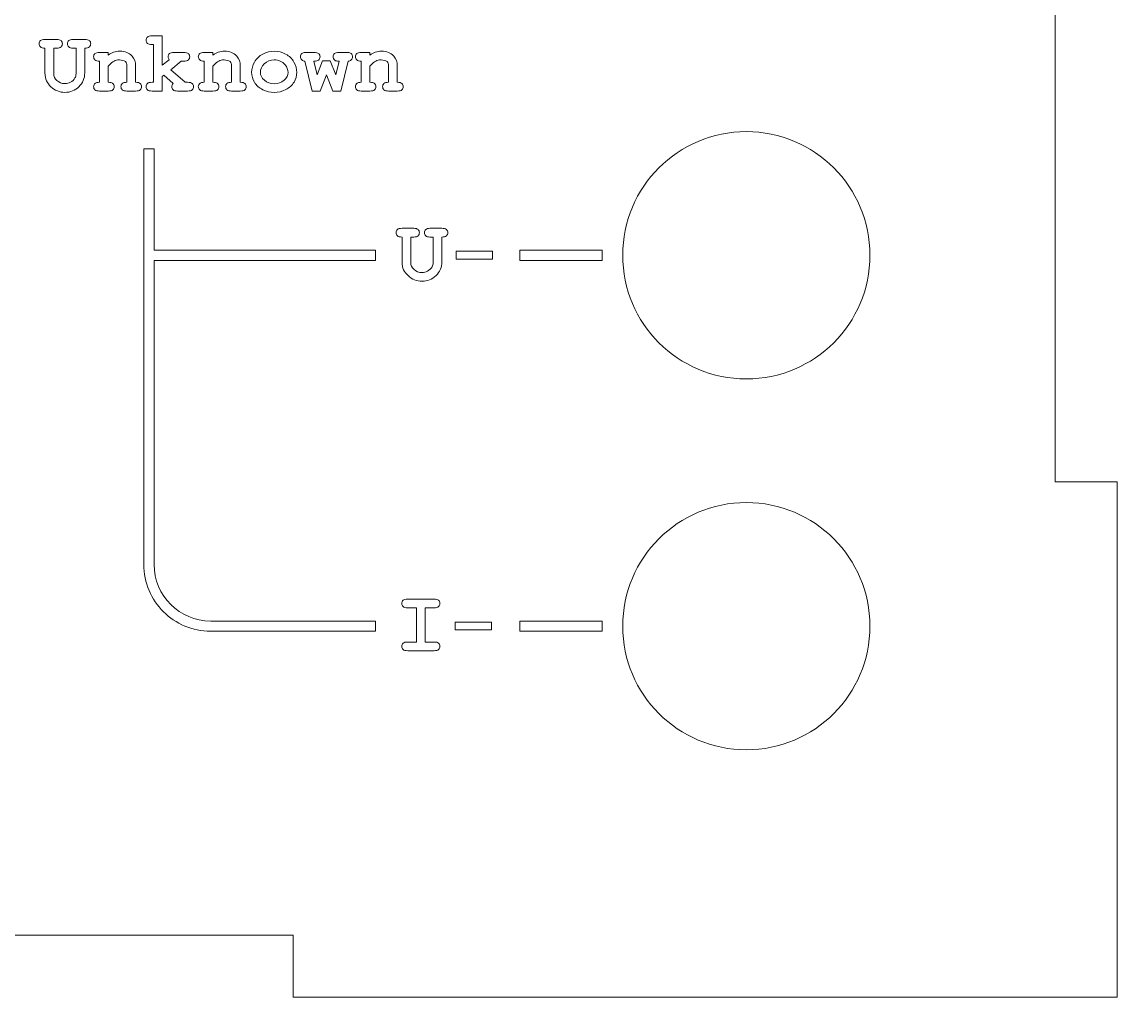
# Model space of a CAD drawing. Header units: millimetres. Extents: x -505 to -219, y -128 to 208.
# Drawn here: x -272.2 to -219, y -7.5 to 39.8 of the extents above; entities that cross this region are included whole.
import ezdxf

# ---------------------------------------------------------------- set-up
doc = ezdxf.new("R2010")
doc.units = ezdxf.units.MM
doc.header["$MEASUREMENT"] = 0
doc.layers.add('layer 1', color=7, linetype='Continuous')
doc.layers.add('layer 2', color=7, linetype='Continuous')

msp = doc.modelspace()

# ---------------------------------------------------------------- linework, layer by layer
at = {"layer": 'layer 1', "color": 114, "lineweight": 9}
for points, knots in [([(-269.1163, 38.5518), (-269.1163, 38.5518), (-269.1163, 37.3495), (-269.1163, 37.3495), (-269.1163, 37.3495), (-269.1163, 37.0871), (-269.2101, 36.8641), (-269.3985, 36.6807), (-269.3985, 36.6807), (-269.5862, 36.4972), (-269.8127, 36.4055), (-270.0772, 36.4055), (-270.0772, 36.4055), (-270.2085, 36.4055), (-270.3312, 36.4288), (-270.4462, 36.4746), (-270.4462, 36.4746), (-270.5613, 36.5212), (-270.665, 36.5889), (-270.756, 36.6785), (-270.756, 36.6785), (-270.8477, 36.7682), (-270.919, 36.862), (-270.9705, 36.9594), (-270.9705, 36.9594), (-271.0213, 37.0567), (-271.0467, 37.1865), (-271.0467, 37.3495), (-271.0467, 37.3495), (-271.0467, 37.3495), (-271.0467, 38.5518), (-271.0467, 38.5518), (-271.0467, 38.5518), (-271.1518, 38.5518), (-271.2259, 38.5715), (-271.2696, 38.611), (-271.2696, 38.611), (-271.3127, 38.6506), (-271.3345, 38.7021), (-271.3345, 38.7656), (-271.3345, 38.7656), (-271.3345, 38.8291), (-271.3127, 38.8799), (-271.2696, 38.918), (-271.2696, 38.918), (-271.2259, 38.9561), (-271.1518, 38.9751), (-271.0467, 38.9751), (-271.0467, 38.9751), (-271.0467, 38.9751), (-270.4709, 38.9751), (-270.4709, 38.9751), (-270.4709, 38.9751), (-270.3799, 38.9751), (-270.3129, 38.9554), (-270.2692, 38.9166), (-270.2692, 38.9166), (-270.2261, 38.8777), (-270.2042, 38.8269), (-270.2042, 38.7634), (-270.2042, 38.7634), (-270.2042, 38.6999), (-270.2261, 38.6491), (-270.2692, 38.6103), (-270.2692, 38.6103), (-270.3129, 38.5715), (-270.3799, 38.5518), (-270.4709, 38.5518), (-270.4709, 38.5518), (-270.4709, 38.5518), (-270.6233, 38.5518), (-270.6233, 38.5518), (-270.6233, 38.5518), (-270.6233, 38.5518), (-270.6233, 37.3114), (-270.6233, 37.3114), (-270.6233, 37.3114), (-270.6233, 37.1844), (-270.5704, 37.0722), (-270.4653, 36.9749), (-270.4653, 36.9749), (-270.3595, 36.8775), (-270.2325, 36.8288), (-270.0836, 36.8288), (-270.0836, 36.8288), (-269.9841, 36.8288), (-269.891, 36.8521), (-269.8042, 36.8994), (-269.8042, 36.8994), (-269.7174, 36.946), (-269.6462, 37.0144), (-269.5911, 37.104), (-269.5911, 37.104), (-269.5565, 37.1611), (-269.5396, 37.2296), (-269.5396, 37.3114), (-269.5396, 37.3114), (-269.5396, 37.3114), (-269.5396, 38.5518), (-269.5396, 38.5518), (-269.5396, 38.5518), (-269.5396, 38.5518), (-269.692, 38.5518), (-269.692, 38.5518), (-269.692, 38.5518), (-269.783, 38.5518), (-269.8501, 38.5715), (-269.8938, 38.6103), (-269.8938, 38.6103), (-269.9368, 38.6491), (-269.9587, 38.6999), (-269.9587, 38.7634), (-269.9587, 38.7634), (-269.9587, 38.8269), (-269.9368, 38.8777), (-269.8938, 38.9166), (-269.8938, 38.9166), (-269.8501, 38.9554), (-269.783, 38.9751), (-269.692, 38.9751), (-269.692, 38.9751), (-269.692, 38.9751), (-269.1163, 38.9751), (-269.1163, 38.9751), (-269.1163, 38.9751), (-269.0112, 38.9751), (-268.9371, 38.9561), (-268.8933, 38.918), (-268.8933, 38.918), (-268.8503, 38.8799), (-268.8284, 38.8291), (-268.8284, 38.7656), (-268.8284, 38.7656), (-268.8284, 38.7021), (-268.8503, 38.6506), (-268.8933, 38.611), (-268.8933, 38.611), (-268.9371, 38.5715), (-269.0112, 38.5518), (-269.1163, 38.5518)], [0, 0, 0, 0, 0.0277778, 0.0277778, 0.0277778, 0.0277778, 0.0555556, 0.0555556, 0.0555556, 0.0555556, 0.0833333, 0.0833333, 0.0833333, 0.0833333, 0.1111111, 0.1111111, 0.1111111, 0.1111111, 0.1388889, 0.1388889, 0.1388889, 0.1388889, 0.1666667, 0.1666667, 0.1666667, 0.1666667, 0.1944444, 0.1944444, 0.1944444, 0.1944444, 0.2222222, 0.2222222, 0.2222222, 0.2222222, 0.25, 0.25, 0.25, 0.25, 0.2777778, 0.2777778, 0.2777778, 0.2777778, 0.3055556, 0.3055556, 0.3055556, 0.3055556, 0.3333333, 0.3333333, 0.3333333, 0.3333333, 0.3611111, 0.3611111, 0.3611111, 0.3611111, 0.3888889, 0.3888889, 0.3888889, 0.3888889, 0.4166667, 0.4166667, 0.4166667, 0.4166667, 0.4444444, 0.4444444, 0.4444444, 0.4444444, 0.4722222, 0.4722222, 0.4722222, 0.4722222, 0.5, 0.5, 0.5, 0.5, 0.5277778, 0.5277778, 0.5277778, 0.5277778, 0.5555556, 0.5555556, 0.5555556, 0.5555556, 0.5833333, 0.5833333, 0.5833333, 0.5833333, 0.6111111, 0.6111111, 0.6111111, 0.6111111, 0.6388889, 0.6388889, 0.6388889, 0.6388889, 0.6666667, 0.6666667, 0.6666667, 0.6666667, 0.6944444, 0.6944444, 0.6944444, 0.6944444, 0.7222222, 0.7222222, 0.7222222, 0.7222222, 0.75, 0.75, 0.75, 0.75, 0.7777778, 0.7777778, 0.7777778, 0.7777778, 0.8055556, 0.8055556, 0.8055556, 0.8055556, 0.8333333, 0.8333333, 0.8333333, 0.8333333, 0.8611111, 0.8611111, 0.8611111, 0.8611111, 0.8888889, 0.8888889, 0.8888889, 0.8888889, 0.9166667, 0.9166667, 0.9166667, 0.9166667, 0.9444444, 0.9444444, 0.9444444, 0.9444444, 1, 1, 1, 1]), ([(-265.3514, 37.1781), (-265.3514, 37.1781), (-265.3514, 36.469), (-265.3514, 36.469), (-265.3514, 36.469), (-265.3514, 36.469), (-265.8467, 36.469), (-265.8467, 36.469), (-265.8467, 36.469), (-265.9519, 36.469), (-266.0259, 36.4888), (-266.0697, 36.5283), (-266.0697, 36.5283), (-266.1127, 36.5678), (-266.1346, 36.6193), (-266.1346, 36.6828), (-266.1346, 36.6828), (-266.1346, 36.7463), (-266.1127, 36.7971), (-266.0697, 36.8352), (-266.0697, 36.8352), (-266.0259, 36.8733), (-265.9519, 36.8923), (-265.8467, 36.8923), (-265.8467, 36.8923), (-265.8467, 36.8923), (-265.7748, 36.8923), (-265.7748, 36.8923), (-265.7748, 36.8923), (-265.7748, 36.8923), (-265.7748, 38.7253), (-265.7748, 38.7253), (-265.7748, 38.7253), (-265.7748, 38.7253), (-265.8467, 38.7253), (-265.8467, 38.7253), (-265.8467, 38.7253), (-265.9519, 38.7253), (-266.0259, 38.7451), (-266.0697, 38.7846), (-266.0697, 38.7846), (-266.1127, 38.8241), (-266.1346, 38.8756), (-266.1346, 38.9391), (-266.1346, 38.9391), (-266.1346, 39.0026), (-266.1127, 39.0534), (-266.0697, 39.0915), (-266.0697, 39.0915), (-266.0259, 39.1296), (-265.9519, 39.1487), (-265.8467, 39.1487), (-265.8467, 39.1487), (-265.8467, 39.1487), (-265.3514, 39.1487), (-265.3514, 39.1487), (-265.3514, 39.1487), (-265.3514, 39.1487), (-265.3514, 37.7206), (-265.3514, 37.7206), (-265.3514, 37.7206), (-265.3514, 37.7206), (-265.0212, 37.9873), (-265.0212, 37.9873), (-265.0212, 37.9873), (-265.0523, 38.0466), (-265.0678, 38.0946), (-265.0678, 38.132), (-265.0678, 38.132), (-265.0678, 38.1948), (-265.0466, 38.2463), (-265.0043, 38.2858), (-265.0043, 38.2858), (-264.962, 38.3246), (-264.8907, 38.3444), (-264.7898, 38.3444), (-264.7898, 38.3444), (-264.7898, 38.3444), (-264.3115, 38.3444), (-264.3115, 38.3444), (-264.3115, 38.3444), (-264.2056, 38.3444), (-264.1308, 38.3246), (-264.0871, 38.2858), (-264.0871, 38.2858), (-264.0441, 38.247), (-264.0222, 38.1962), (-264.0222, 38.1327), (-264.0222, 38.1327), (-264.0222, 38.0692), (-264.0441, 38.0184), (-264.0871, 37.9796), (-264.0871, 37.9796), (-264.1308, 37.9408), (-264.2056, 37.921), (-264.3115, 37.921), (-264.3115, 37.921), (-264.3115, 37.921), (-264.43, 37.921), (-264.43, 37.921), (-264.43, 37.921), (-264.43, 37.921), (-264.9387, 37.5055), (-264.9387, 37.5055), (-264.9387, 37.5055), (-264.9387, 37.5055), (-264.2458, 36.8923), (-264.2458, 36.8923), (-264.2458, 36.8923), (-264.2458, 36.8923), (-264.1231, 36.8923), (-264.1231, 36.8923), (-264.1231, 36.8923), (-264.0187, 36.8923), (-263.9446, 36.8726), (-263.9008, 36.8338), (-263.9008, 36.8338), (-263.8578, 36.795), (-263.8359, 36.7442), (-263.8359, 36.6807), (-263.8359, 36.6807), (-263.8359, 36.6172), (-263.8578, 36.5664), (-263.9008, 36.5276), (-263.9008, 36.5276), (-263.9446, 36.4888), (-264.0187, 36.469), (-264.1231, 36.469), (-264.1231, 36.469), (-264.1231, 36.469), (-264.6085, 36.469), (-264.6085, 36.469), (-264.6085, 36.469), (-264.7101, 36.469), (-264.7821, 36.4888), (-264.8251, 36.5276), (-264.8251, 36.5276), (-264.8681, 36.5671), (-264.89, 36.6186), (-264.89, 36.6821), (-264.89, 36.6821), (-264.89, 36.7357), (-264.8681, 36.7886), (-264.8251, 36.8408), (-264.8251, 36.8408), (-264.8251, 36.8408), (-265.2731, 37.2373), (-265.2731, 37.2373), (-265.2731, 37.2373), (-265.2731, 37.2373), (-265.3514, 37.1781), (-265.3514, 37.1781)], [0, 0, 0, 0, 0.025641, 0.025641, 0.025641, 0.025641, 0.0512821, 0.0512821, 0.0512821, 0.0512821, 0.0769231, 0.0769231, 0.0769231, 0.0769231, 0.1025641, 0.1025641, 0.1025641, 0.1025641, 0.1282051, 0.1282051, 0.1282051, 0.1282051, 0.1538462, 0.1538462, 0.1538462, 0.1538462, 0.1794872, 0.1794872, 0.1794872, 0.1794872, 0.2051282, 0.2051282, 0.2051282, 0.2051282, 0.2307692, 0.2307692, 0.2307692, 0.2307692, 0.2564103, 0.2564103, 0.2564103, 0.2564103, 0.2820513, 0.2820513, 0.2820513, 0.2820513, 0.3076923, 0.3076923, 0.3076923, 0.3076923, 0.3333333, 0.3333333, 0.3333333, 0.3333333, 0.3589744, 0.3589744, 0.3589744, 0.3589744, 0.3846154, 0.3846154, 0.3846154, 0.3846154, 0.4102564, 0.4102564, 0.4102564, 0.4102564, 0.4358974, 0.4358974, 0.4358974, 0.4358974, 0.4615385, 0.4615385, 0.4615385, 0.4615385, 0.4871795, 0.4871795, 0.4871795, 0.4871795, 0.5128205, 0.5128205, 0.5128205, 0.5128205, 0.5384615, 0.5384615, 0.5384615, 0.5384615, 0.5641026, 0.5641026, 0.5641026, 0.5641026, 0.5897436, 0.5897436, 0.5897436, 0.5897436, 0.6153846, 0.6153846, 0.6153846, 0.6153846, 0.6410256, 0.6410256, 0.6410256, 0.6410256, 0.6666667, 0.6666667, 0.6666667, 0.6666667, 0.6923077, 0.6923077, 0.6923077, 0.6923077, 0.7179487, 0.7179487, 0.7179487, 0.7179487, 0.7435897, 0.7435897, 0.7435897, 0.7435897, 0.7692308, 0.7692308, 0.7692308, 0.7692308, 0.7948718, 0.7948718, 0.7948718, 0.7948718, 0.8205128, 0.8205128, 0.8205128, 0.8205128, 0.8461538, 0.8461538, 0.8461538, 0.8461538, 0.8717949, 0.8717949, 0.8717949, 0.8717949, 0.8974359, 0.8974359, 0.8974359, 0.8974359, 0.9230769, 0.9230769, 0.9230769, 0.9230769, 0.9487179, 0.9487179, 0.9487179, 0.9487179, 1, 1, 1, 1]), ([(-267.9726, 38.3444), (-267.9726, 38.3444), (-267.9726, 38.2047), (-267.9726, 38.2047), (-267.9726, 38.2047), (-267.8957, 38.271), (-267.8103, 38.3211), (-267.7179, 38.3542), (-267.7179, 38.3542), (-267.6247, 38.3874), (-267.5238, 38.4036), (-267.4152, 38.4036), (-267.4152, 38.4036), (-267.1647, 38.4036), (-266.9665, 38.3253), (-266.8211, 38.1694), (-266.8211, 38.1694), (-266.7054, 38.0452), (-266.6476, 37.8829), (-266.6476, 37.6811), (-266.6476, 37.6811), (-266.6476, 37.6811), (-266.6476, 36.8923), (-266.6476, 36.8923), (-266.6476, 36.8923), (-266.5424, 36.8923), (-266.4683, 36.8726), (-266.4246, 36.8338), (-266.4246, 36.8338), (-266.3816, 36.795), (-266.3597, 36.7442), (-266.3597, 36.6807), (-266.3597, 36.6807), (-266.3597, 36.6172), (-266.3816, 36.5664), (-266.4246, 36.5276), (-266.4246, 36.5276), (-266.4683, 36.4888), (-266.5424, 36.469), (-266.6476, 36.469), (-266.6476, 36.469), (-266.6476, 36.469), (-267.0709, 36.469), (-267.0709, 36.469), (-267.0709, 36.469), (-267.176, 36.469), (-267.2501, 36.4888), (-267.2938, 36.5283), (-267.2938, 36.5283), (-267.3369, 36.5678), (-267.3587, 36.6193), (-267.3587, 36.6828), (-267.3587, 36.6828), (-267.3587, 36.7463), (-267.3369, 36.7971), (-267.2938, 36.8352), (-267.2938, 36.8352), (-267.2501, 36.8733), (-267.176, 36.8923), (-267.0709, 36.8923), (-267.0709, 36.8923), (-267.0709, 36.8923), (-267.0709, 37.6945), (-267.0709, 37.6945), (-267.0709, 37.6945), (-267.0709, 37.787), (-267.0956, 37.8547), (-267.145, 37.8977), (-267.145, 37.8977), (-267.2099, 37.9528), (-267.3065, 37.9803), (-267.4364, 37.9803), (-267.4364, 37.9803), (-267.5337, 37.9803), (-267.6191, 37.9612), (-267.6932, 37.9231), (-267.6932, 37.9231), (-267.7666, 37.8843), (-267.8597, 37.8039), (-267.9726, 37.6797), (-267.9726, 37.6797), (-267.9726, 37.6797), (-267.9726, 36.8923), (-267.9726, 36.8923), (-267.9726, 36.8923), (-267.8674, 36.8923), (-267.8011, 36.8796), (-267.7736, 36.8535), (-267.7736, 36.8535), (-267.7143, 36.802), (-267.6847, 36.7442), (-267.6847, 36.6807), (-267.6847, 36.6807), (-267.6847, 36.6172), (-267.7066, 36.5664), (-267.7496, 36.5276), (-267.7496, 36.5276), (-267.7934, 36.4888), (-267.8674, 36.469), (-267.9726, 36.469), (-267.9726, 36.469), (-267.9726, 36.469), (-268.3959, 36.469), (-268.3959, 36.469), (-268.3959, 36.469), (-268.501, 36.469), (-268.5751, 36.4888), (-268.6189, 36.5283), (-268.6189, 36.5283), (-268.6619, 36.5678), (-268.6838, 36.6193), (-268.6838, 36.6828), (-268.6838, 36.6828), (-268.6838, 36.7463), (-268.6548, 36.8034), (-268.597, 36.8549), (-268.597, 36.8549), (-268.5681, 36.8796), (-268.501, 36.8923), (-268.3959, 36.8923), (-268.3959, 36.8923), (-268.3959, 36.8923), (-268.3959, 37.921), (-268.3959, 37.921), (-268.3959, 37.921), (-268.501, 37.921), (-268.5751, 37.9408), (-268.6189, 37.9803), (-268.6189, 37.9803), (-268.6619, 38.0198), (-268.6838, 38.0713), (-268.6838, 38.1348), (-268.6838, 38.1348), (-268.6838, 38.1983), (-268.6619, 38.2491), (-268.6189, 38.2872), (-268.6189, 38.2872), (-268.5751, 38.3253), (-268.501, 38.3444), (-268.3959, 38.3444), (-268.3959, 38.3444), (-268.3959, 38.3444), (-267.9726, 38.3444), (-267.9726, 38.3444)], [0, 0, 0, 0, 0.027027, 0.027027, 0.027027, 0.027027, 0.0540541, 0.0540541, 0.0540541, 0.0540541, 0.0810811, 0.0810811, 0.0810811, 0.0810811, 0.1081081, 0.1081081, 0.1081081, 0.1081081, 0.1351351, 0.1351351, 0.1351351, 0.1351351, 0.1621622, 0.1621622, 0.1621622, 0.1621622, 0.1891892, 0.1891892, 0.1891892, 0.1891892, 0.2162162, 0.2162162, 0.2162162, 0.2162162, 0.2432432, 0.2432432, 0.2432432, 0.2432432, 0.2702703, 0.2702703, 0.2702703, 0.2702703, 0.2972973, 0.2972973, 0.2972973, 0.2972973, 0.3243243, 0.3243243, 0.3243243, 0.3243243, 0.3513514, 0.3513514, 0.3513514, 0.3513514, 0.3783784, 0.3783784, 0.3783784, 0.3783784, 0.4054054, 0.4054054, 0.4054054, 0.4054054, 0.4324324, 0.4324324, 0.4324324, 0.4324324, 0.4594595, 0.4594595, 0.4594595, 0.4594595, 0.4864865, 0.4864865, 0.4864865, 0.4864865, 0.5135135, 0.5135135, 0.5135135, 0.5135135, 0.5405405, 0.5405405, 0.5405405, 0.5405405, 0.5675676, 0.5675676, 0.5675676, 0.5675676, 0.5945946, 0.5945946, 0.5945946, 0.5945946, 0.6216216, 0.6216216, 0.6216216, 0.6216216, 0.6486486, 0.6486486, 0.6486486, 0.6486486, 0.6756757, 0.6756757, 0.6756757, 0.6756757, 0.7027027, 0.7027027, 0.7027027, 0.7027027, 0.7297297, 0.7297297, 0.7297297, 0.7297297, 0.7567568, 0.7567568, 0.7567568, 0.7567568, 0.7837838, 0.7837838, 0.7837838, 0.7837838, 0.8108108, 0.8108108, 0.8108108, 0.8108108, 0.8378378, 0.8378378, 0.8378378, 0.8378378, 0.8648649, 0.8648649, 0.8648649, 0.8648649, 0.8918919, 0.8918919, 0.8918919, 0.8918919, 0.9189189, 0.9189189, 0.9189189, 0.9189189, 0.9459459, 0.9459459, 0.9459459, 0.9459459, 1, 1, 1, 1]), ([(-262.8912, 38.3444), (-262.8912, 38.3444), (-262.8912, 38.2047), (-262.8912, 38.2047), (-262.8912, 38.2047), (-262.8143, 38.271), (-262.7289, 38.3211), (-262.6365, 38.3542), (-262.6365, 38.3542), (-262.5433, 38.3874), (-262.4424, 38.4036), (-262.3338, 38.4036), (-262.3338, 38.4036), (-262.0833, 38.4036), (-261.8851, 38.3253), (-261.7397, 38.1694), (-261.7397, 38.1694), (-261.624, 38.0452), (-261.5662, 37.8829), (-261.5662, 37.6811), (-261.5662, 37.6811), (-261.5662, 37.6811), (-261.5662, 36.8923), (-261.5662, 36.8923), (-261.5662, 36.8923), (-261.461, 36.8923), (-261.3869, 36.8726), (-261.3432, 36.8338), (-261.3432, 36.8338), (-261.3002, 36.795), (-261.2783, 36.7442), (-261.2783, 36.6807), (-261.2783, 36.6807), (-261.2783, 36.6172), (-261.3002, 36.5664), (-261.3432, 36.5276), (-261.3432, 36.5276), (-261.3869, 36.4888), (-261.461, 36.469), (-261.5662, 36.469), (-261.5662, 36.469), (-261.5662, 36.469), (-261.9895, 36.469), (-261.9895, 36.469), (-261.9895, 36.469), (-262.0946, 36.469), (-262.1687, 36.4888), (-262.2124, 36.5283), (-262.2124, 36.5283), (-262.2555, 36.5678), (-262.2773, 36.6193), (-262.2773, 36.6828), (-262.2773, 36.6828), (-262.2773, 36.7463), (-262.2555, 36.7971), (-262.2124, 36.8352), (-262.2124, 36.8352), (-262.1687, 36.8733), (-262.0946, 36.8923), (-261.9895, 36.8923), (-261.9895, 36.8923), (-261.9895, 36.8923), (-261.9895, 37.6945), (-261.9895, 37.6945), (-261.9895, 37.6945), (-261.9895, 37.787), (-262.0142, 37.8547), (-262.0636, 37.8977), (-262.0636, 37.8977), (-262.1285, 37.9528), (-262.2251, 37.9803), (-262.355, 37.9803), (-262.355, 37.9803), (-262.4523, 37.9803), (-262.5377, 37.9612), (-262.6118, 37.9231), (-262.6118, 37.9231), (-262.6852, 37.8843), (-262.7783, 37.8039), (-262.8912, 37.6797), (-262.8912, 37.6797), (-262.8912, 37.6797), (-262.8912, 36.8923), (-262.8912, 36.8923), (-262.8912, 36.8923), (-262.786, 36.8923), (-262.7197, 36.8796), (-262.6922, 36.8535), (-262.6922, 36.8535), (-262.6329, 36.802), (-262.6033, 36.7442), (-262.6033, 36.6807), (-262.6033, 36.6807), (-262.6033, 36.6172), (-262.6252, 36.5664), (-262.6682, 36.5276), (-262.6682, 36.5276), (-262.712, 36.4888), (-262.786, 36.469), (-262.8912, 36.469), (-262.8912, 36.469), (-262.8912, 36.469), (-263.3145, 36.469), (-263.3145, 36.469), (-263.3145, 36.469), (-263.4196, 36.469), (-263.4937, 36.4888), (-263.5375, 36.5283), (-263.5375, 36.5283), (-263.5805, 36.5678), (-263.6024, 36.6193), (-263.6024, 36.6828), (-263.6024, 36.6828), (-263.6024, 36.7463), (-263.5734, 36.8034), (-263.5156, 36.8549), (-263.5156, 36.8549), (-263.4867, 36.8796), (-263.4196, 36.8923), (-263.3145, 36.8923), (-263.3145, 36.8923), (-263.3145, 36.8923), (-263.3145, 37.921), (-263.3145, 37.921), (-263.3145, 37.921), (-263.4196, 37.921), (-263.4937, 37.9408), (-263.5375, 37.9803), (-263.5375, 37.9803), (-263.5805, 38.0198), (-263.6024, 38.0713), (-263.6024, 38.1348), (-263.6024, 38.1348), (-263.6024, 38.1983), (-263.5805, 38.2491), (-263.5375, 38.2872), (-263.5375, 38.2872), (-263.4937, 38.3253), (-263.4196, 38.3444), (-263.3145, 38.3444), (-263.3145, 38.3444), (-263.3145, 38.3444), (-262.8912, 38.3444), (-262.8912, 38.3444)], [0, 0, 0, 0, 0.027027, 0.027027, 0.027027, 0.027027, 0.0540541, 0.0540541, 0.0540541, 0.0540541, 0.0810811, 0.0810811, 0.0810811, 0.0810811, 0.1081081, 0.1081081, 0.1081081, 0.1081081, 0.1351351, 0.1351351, 0.1351351, 0.1351351, 0.1621622, 0.1621622, 0.1621622, 0.1621622, 0.1891892, 0.1891892, 0.1891892, 0.1891892, 0.2162162, 0.2162162, 0.2162162, 0.2162162, 0.2432432, 0.2432432, 0.2432432, 0.2432432, 0.2702703, 0.2702703, 0.2702703, 0.2702703, 0.2972973, 0.2972973, 0.2972973, 0.2972973, 0.3243243, 0.3243243, 0.3243243, 0.3243243, 0.3513514, 0.3513514, 0.3513514, 0.3513514, 0.3783784, 0.3783784, 0.3783784, 0.3783784, 0.4054054, 0.4054054, 0.4054054, 0.4054054, 0.4324324, 0.4324324, 0.4324324, 0.4324324, 0.4594595, 0.4594595, 0.4594595, 0.4594595, 0.4864865, 0.4864865, 0.4864865, 0.4864865, 0.5135135, 0.5135135, 0.5135135, 0.5135135, 0.5405405, 0.5405405, 0.5405405, 0.5405405, 0.5675676, 0.5675676, 0.5675676, 0.5675676, 0.5945946, 0.5945946, 0.5945946, 0.5945946, 0.6216216, 0.6216216, 0.6216216, 0.6216216, 0.6486486, 0.6486486, 0.6486486, 0.6486486, 0.6756757, 0.6756757, 0.6756757, 0.6756757, 0.7027027, 0.7027027, 0.7027027, 0.7027027, 0.7297297, 0.7297297, 0.7297297, 0.7297297, 0.7567568, 0.7567568, 0.7567568, 0.7567568, 0.7837838, 0.7837838, 0.7837838, 0.7837838, 0.8108108, 0.8108108, 0.8108108, 0.8108108, 0.8378378, 0.8378378, 0.8378378, 0.8378378, 0.8648649, 0.8648649, 0.8648649, 0.8648649, 0.8918919, 0.8918919, 0.8918919, 0.8918919, 0.9189189, 0.9189189, 0.9189189, 0.9189189, 0.9459459, 0.9459459, 0.9459459, 0.9459459, 1, 1, 1, 1]), ([(-258.8223, 37.3735), (-258.8223, 37.2105), (-258.8674, 37.0532), (-258.9577, 36.9008), (-258.9577, 36.9008), (-259.048, 36.7484), (-259.1821, 36.627), (-259.3606, 36.5367), (-259.3606, 36.5367), (-259.5391, 36.4464), (-259.7254, 36.4013), (-259.9194, 36.4013), (-259.9194, 36.4013), (-260.1127, 36.4013), (-260.2976, 36.4457), (-260.4739, 36.5346), (-260.4739, 36.5346), (-260.6496, 36.6235), (-260.7844, 36.7449), (-260.8768, 36.898), (-260.8768, 36.898), (-260.9692, 37.0511), (-261.0151, 37.2105), (-261.0151, 37.3777), (-261.0151, 37.3777), (-261.0151, 37.5471), (-260.9685, 37.7136), (-260.8747, 37.8773), (-260.8747, 37.8773), (-260.7809, 38.0403), (-260.6461, 38.1694), (-260.4704, 38.2632), (-260.4704, 38.2632), (-260.2947, 38.3571), (-260.1113, 38.4036), (-259.9194, 38.4036), (-259.9194, 38.4036), (-259.7268, 38.4036), (-259.5412, 38.3556), (-259.3627, 38.2597), (-259.3627, 38.2597), (-259.1842, 38.1637), (-259.0494, 38.0353), (-258.9584, 37.873), (-258.9584, 37.873), (-258.8674, 37.7108), (-258.8223, 37.5443), (-258.8223, 37.3735)], [0, 0, 0, 0, 0.0769231, 0.0769231, 0.0769231, 0.0769231, 0.1538462, 0.1538462, 0.1538462, 0.1538462, 0.2307692, 0.2307692, 0.2307692, 0.2307692, 0.3076923, 0.3076923, 0.3076923, 0.3076923, 0.3846154, 0.3846154, 0.3846154, 0.3846154, 0.4615385, 0.4615385, 0.4615385, 0.4615385, 0.5384615, 0.5384615, 0.5384615, 0.5384615, 0.6153846, 0.6153846, 0.6153846, 0.6153846, 0.6923077, 0.6923077, 0.6923077, 0.6923077, 0.7692308, 0.7692308, 0.7692308, 0.7692308, 0.8461538, 0.8461538, 0.8461538, 0.8461538, 1, 1, 1, 1]), ([(-257.3801, 37.25), (-257.3801, 37.25), (-257.68, 36.469), (-257.68, 36.469), (-257.68, 36.469), (-257.68, 36.469), (-258.0736, 36.469), (-258.0736, 36.469), (-258.0736, 36.469), (-258.0736, 36.469), (-258.4278, 37.921), (-258.4278, 37.921), (-258.4278, 37.921), (-258.4822, 37.921), (-258.5308, 37.9408), (-258.5746, 37.9803), (-258.5746, 37.9803), (-258.6176, 38.0198), (-258.6395, 38.0713), (-258.6395, 38.1348), (-258.6395, 38.1348), (-258.6395, 38.1983), (-258.6176, 38.2491), (-258.5746, 38.2872), (-258.5746, 38.2872), (-258.5308, 38.3253), (-258.4822, 38.3444), (-258.4278, 38.3444), (-258.4278, 38.3444), (-258.4278, 38.3444), (-257.996, 38.3444), (-257.996, 38.3444), (-257.996, 38.3444), (-257.8824, 38.3444), (-257.8041, 38.3246), (-257.7604, 38.2858), (-257.7604, 38.2858), (-257.7173, 38.247), (-257.6955, 38.1962), (-257.6955, 38.1327), (-257.6955, 38.1327), (-257.6955, 38.0692), (-257.7202, 38.0156), (-257.7696, 37.9711), (-257.7696, 37.9711), (-257.807, 37.938), (-257.8824, 37.921), (-257.996, 37.921), (-257.996, 37.921), (-257.996, 37.921), (-257.8345, 37.25), (-257.8345, 37.25), (-257.8345, 37.25), (-257.8345, 37.25), (-257.5699, 37.938), (-257.5699, 37.938), (-257.5699, 37.938), (-257.5699, 37.938), (-257.1981, 37.938), (-257.1981, 37.938), (-257.1981, 37.938), (-257.1981, 37.938), (-256.9292, 37.25), (-256.9292, 37.25), (-256.9292, 37.25), (-256.9292, 37.25), (-256.7641, 37.921), (-256.7641, 37.921), (-256.7641, 37.921), (-256.8777, 37.921), (-256.949, 37.9337), (-256.9779, 37.9598), (-256.9779, 37.9598), (-257.0358, 38.0127), (-257.0647, 38.0713), (-257.0647, 38.1348), (-257.0647, 38.1348), (-257.0647, 38.1983), (-257.0428, 38.2491), (-256.9998, 38.2872), (-256.9998, 38.2872), (-256.9561, 38.3253), (-256.8777, 38.3444), (-256.7641, 38.3444), (-256.7641, 38.3444), (-256.7641, 38.3444), (-256.3288, 38.3444), (-256.3288, 38.3444), (-256.3288, 38.3444), (-256.2738, 38.3444), (-256.2251, 38.3246), (-256.1814, 38.2858), (-256.1814, 38.2858), (-256.1383, 38.247), (-256.1165, 38.1962), (-256.1165, 38.1327), (-256.1165, 38.1327), (-256.1165, 38.0692), (-256.1383, 38.0184), (-256.1814, 37.9796), (-256.1814, 37.9796), (-256.2251, 37.9408), (-256.2738, 37.921), (-256.3288, 37.921), (-256.3288, 37.921), (-256.3288, 37.921), (-256.6774, 36.469), (-256.6774, 36.469), (-256.6774, 36.469), (-256.6774, 36.469), (-257.0704, 36.469), (-257.0704, 36.469), (-257.0704, 36.469), (-257.0704, 36.469), (-257.3801, 37.25), (-257.3801, 37.25)], [0, 0, 0, 0, 0.0333333, 0.0333333, 0.0333333, 0.0333333, 0.0666667, 0.0666667, 0.0666667, 0.0666667, 0.1, 0.1, 0.1, 0.1, 0.1333333, 0.1333333, 0.1333333, 0.1333333, 0.1666667, 0.1666667, 0.1666667, 0.1666667, 0.2, 0.2, 0.2, 0.2, 0.2333333, 0.2333333, 0.2333333, 0.2333333, 0.2666667, 0.2666667, 0.2666667, 0.2666667, 0.3, 0.3, 0.3, 0.3, 0.3333333, 0.3333333, 0.3333333, 0.3333333, 0.3666667, 0.3666667, 0.3666667, 0.3666667, 0.4, 0.4, 0.4, 0.4, 0.4333333, 0.4333333, 0.4333333, 0.4333333, 0.4666667, 0.4666667, 0.4666667, 0.4666667, 0.5, 0.5, 0.5, 0.5, 0.5333333, 0.5333333, 0.5333333, 0.5333333, 0.5666667, 0.5666667, 0.5666667, 0.5666667, 0.6, 0.6, 0.6, 0.6, 0.6333333, 0.6333333, 0.6333333, 0.6333333, 0.6666667, 0.6666667, 0.6666667, 0.6666667, 0.7, 0.7, 0.7, 0.7, 0.7333333, 0.7333333, 0.7333333, 0.7333333, 0.7666667, 0.7666667, 0.7666667, 0.7666667, 0.8, 0.8, 0.8, 0.8, 0.8333333, 0.8333333, 0.8333333, 0.8333333, 0.8666667, 0.8666667, 0.8666667, 0.8666667, 0.9, 0.9, 0.9, 0.9, 0.9333333, 0.9333333, 0.9333333, 0.9333333, 1, 1, 1, 1]), ([(-255.2691, 38.3444), (-255.2691, 38.3444), (-255.2691, 38.2047), (-255.2691, 38.2047), (-255.2691, 38.2047), (-255.1922, 38.271), (-255.1068, 38.3211), (-255.0144, 38.3542), (-255.0144, 38.3542), (-254.9212, 38.3874), (-254.8203, 38.4036), (-254.7117, 38.4036), (-254.7117, 38.4036), (-254.4612, 38.4036), (-254.263, 38.3253), (-254.1176, 38.1694), (-254.1176, 38.1694), (-254.0019, 38.0452), (-253.9441, 37.8829), (-253.9441, 37.6811), (-253.9441, 37.6811), (-253.9441, 37.6811), (-253.9441, 36.8923), (-253.9441, 36.8923), (-253.9441, 36.8923), (-253.8389, 36.8923), (-253.7648, 36.8726), (-253.7211, 36.8338), (-253.7211, 36.8338), (-253.6781, 36.795), (-253.6562, 36.7442), (-253.6562, 36.6807), (-253.6562, 36.6807), (-253.6562, 36.6172), (-253.6781, 36.5664), (-253.7211, 36.5276), (-253.7211, 36.5276), (-253.7648, 36.4888), (-253.8389, 36.469), (-253.9441, 36.469), (-253.9441, 36.469), (-253.9441, 36.469), (-254.3674, 36.469), (-254.3674, 36.469), (-254.3674, 36.469), (-254.4725, 36.469), (-254.5466, 36.4888), (-254.5903, 36.5283), (-254.5903, 36.5283), (-254.6334, 36.5678), (-254.6552, 36.6193), (-254.6552, 36.6828), (-254.6552, 36.6828), (-254.6552, 36.7463), (-254.6334, 36.7971), (-254.5903, 36.8352), (-254.5903, 36.8352), (-254.5466, 36.8733), (-254.4725, 36.8923), (-254.3674, 36.8923), (-254.3674, 36.8923), (-254.3674, 36.8923), (-254.3674, 37.6945), (-254.3674, 37.6945), (-254.3674, 37.6945), (-254.3674, 37.787), (-254.3921, 37.8547), (-254.4415, 37.8977), (-254.4415, 37.8977), (-254.5064, 37.9528), (-254.603, 37.9803), (-254.7329, 37.9803), (-254.7329, 37.9803), (-254.8302, 37.9803), (-254.9156, 37.9612), (-254.9897, 37.9231), (-254.9897, 37.9231), (-255.0631, 37.8843), (-255.1562, 37.8039), (-255.2691, 37.6797), (-255.2691, 37.6797), (-255.2691, 37.6797), (-255.2691, 36.8923), (-255.2691, 36.8923), (-255.2691, 36.8923), (-255.1639, 36.8923), (-255.0976, 36.8796), (-255.0701, 36.8535), (-255.0701, 36.8535), (-255.0108, 36.802), (-254.9812, 36.7442), (-254.9812, 36.6807), (-254.9812, 36.6807), (-254.9812, 36.6172), (-255.0031, 36.5664), (-255.0461, 36.5276), (-255.0461, 36.5276), (-255.0899, 36.4888), (-255.1639, 36.469), (-255.2691, 36.469), (-255.2691, 36.469), (-255.2691, 36.469), (-255.6924, 36.469), (-255.6924, 36.469), (-255.6924, 36.469), (-255.7975, 36.469), (-255.8716, 36.4888), (-255.9154, 36.5283), (-255.9154, 36.5283), (-255.9584, 36.5678), (-255.9803, 36.6193), (-255.9803, 36.6828), (-255.9803, 36.6828), (-255.9803, 36.7463), (-255.9513, 36.8034), (-255.8935, 36.8549), (-255.8935, 36.8549), (-255.8646, 36.8796), (-255.7975, 36.8923), (-255.6924, 36.8923), (-255.6924, 36.8923), (-255.6924, 36.8923), (-255.6924, 37.921), (-255.6924, 37.921), (-255.6924, 37.921), (-255.7975, 37.921), (-255.8716, 37.9408), (-255.9154, 37.9803), (-255.9154, 37.9803), (-255.9584, 38.0198), (-255.9803, 38.0713), (-255.9803, 38.1348), (-255.9803, 38.1348), (-255.9803, 38.1983), (-255.9584, 38.2491), (-255.9154, 38.2872), (-255.9154, 38.2872), (-255.8716, 38.3253), (-255.7975, 38.3444), (-255.6924, 38.3444), (-255.6924, 38.3444), (-255.6924, 38.3444), (-255.2691, 38.3444), (-255.2691, 38.3444)], [0, 0, 0, 0, 0.027027, 0.027027, 0.027027, 0.027027, 0.0540541, 0.0540541, 0.0540541, 0.0540541, 0.0810811, 0.0810811, 0.0810811, 0.0810811, 0.1081081, 0.1081081, 0.1081081, 0.1081081, 0.1351351, 0.1351351, 0.1351351, 0.1351351, 0.1621622, 0.1621622, 0.1621622, 0.1621622, 0.1891892, 0.1891892, 0.1891892, 0.1891892, 0.2162162, 0.2162162, 0.2162162, 0.2162162, 0.2432432, 0.2432432, 0.2432432, 0.2432432, 0.2702703, 0.2702703, 0.2702703, 0.2702703, 0.2972973, 0.2972973, 0.2972973, 0.2972973, 0.3243243, 0.3243243, 0.3243243, 0.3243243, 0.3513514, 0.3513514, 0.3513514, 0.3513514, 0.3783784, 0.3783784, 0.3783784, 0.3783784, 0.4054054, 0.4054054, 0.4054054, 0.4054054, 0.4324324, 0.4324324, 0.4324324, 0.4324324, 0.4594595, 0.4594595, 0.4594595, 0.4594595, 0.4864865, 0.4864865, 0.4864865, 0.4864865, 0.5135135, 0.5135135, 0.5135135, 0.5135135, 0.5405405, 0.5405405, 0.5405405, 0.5405405, 0.5675676, 0.5675676, 0.5675676, 0.5675676, 0.5945946, 0.5945946, 0.5945946, 0.5945946, 0.6216216, 0.6216216, 0.6216216, 0.6216216, 0.6486486, 0.6486486, 0.6486486, 0.6486486, 0.6756757, 0.6756757, 0.6756757, 0.6756757, 0.7027027, 0.7027027, 0.7027027, 0.7027027, 0.7297297, 0.7297297, 0.7297297, 0.7297297, 0.7567568, 0.7567568, 0.7567568, 0.7567568, 0.7837838, 0.7837838, 0.7837838, 0.7837838, 0.8108108, 0.8108108, 0.8108108, 0.8108108, 0.8378378, 0.8378378, 0.8378378, 0.8378378, 0.8648649, 0.8648649, 0.8648649, 0.8648649, 0.8918919, 0.8918919, 0.8918919, 0.8918919, 0.9189189, 0.9189189, 0.9189189, 0.9189189, 0.9459459, 0.9459459, 0.9459459, 0.9459459, 1, 1, 1, 1]), ([(-259.2456, 37.3714), (-259.2456, 37.5083), (-259.2943, 37.6339), (-259.3923, 37.7482), (-259.3923, 37.7482), (-259.5264, 37.9027), (-259.7021, 37.9803), (-259.9194, 37.9803), (-259.9194, 37.9803), (-260.1113, 37.9803), (-260.2715, 37.9189), (-260.3992, 37.7961), (-260.3992, 37.7961), (-260.5276, 37.6734), (-260.5918, 37.5309), (-260.5918, 37.3693), (-260.5918, 37.3693), (-260.5918, 37.2366), (-260.5269, 37.1132), (-260.3977, 36.9975), (-260.3977, 36.9975), (-260.2679, 36.8825), (-260.1085, 36.8246), (-259.9194, 36.8246), (-259.9194, 36.8246), (-259.7296, 36.8246), (-259.5694, 36.8825), (-259.4396, 36.9975), (-259.4396, 36.9975), (-259.3105, 37.1132), (-259.2456, 37.2373), (-259.2456, 37.3714)], [0, 0, 0, 0, 0.1111111, 0.1111111, 0.1111111, 0.1111111, 0.2222222, 0.2222222, 0.2222222, 0.2222222, 0.3333333, 0.3333333, 0.3333333, 0.3333333, 0.4444444, 0.4444444, 0.4444444, 0.4444444, 0.5555556, 0.5555556, 0.5555556, 0.5555556, 0.6666667, 0.6666667, 0.6666667, 0.6666667, 0.7777778, 0.7777778, 0.7777778, 0.7777778, 1, 1, 1, 1]), ([(-255, 10.2498), (-255, 10.2498), (-263, 10.2498), (-263, 10.2498), (-263, 10.2498), (-263.8975, 10.2498), (-264.7102, 10.6137), (-265.2981, 11.2017), (-265.2981, 11.2017), (-265.8862, 11.7898), (-266.25, 12.6024), (-266.25, 13.4998), (-266.25, 13.4998), (-266.25, 13.4998), (-266.25, 33.6618), (-266.25, 33.6618), (-266.25, 33.6618), (-266.25, 33.6618), (-265.75, 33.6618), (-265.75, 33.6618), (-265.75, 33.6618), (-265.75, 33.6618), (-265.75, 28.75), (-265.75, 28.75), (-265.75, 28.75), (-265.75, 28.75), (-255, 28.75), (-255, 28.75), (-255, 28.75), (-255, 28.75), (-255, 28.25), (-255, 28.25), (-255, 28.25), (-255, 28.25), (-265.75, 28.25), (-265.75, 28.25), (-265.75, 28.25), (-265.75, 28.25), (-265.75, 13.4998), (-265.75, 13.4998), (-265.75, 13.4998), (-265.75, 12.7405), (-265.4421, 12.0529), (-264.9445, 11.5553), (-264.9445, 11.5553), (-264.447, 11.0577), (-263.7594, 10.7498), (-263, 10.7498), (-263, 10.7498), (-263, 10.7498), (-255, 10.7498), (-255, 10.7498), (-255, 10.7498), (-255, 10.7498), (-255, 10.2498), (-255, 10.2498)], [0, 0, 0, 0, 0.0666667, 0.0666667, 0.0666667, 0.0666667, 0.1333333, 0.1333333, 0.1333333, 0.1333333, 0.2, 0.2, 0.2, 0.2, 0.2666667, 0.2666667, 0.2666667, 0.2666667, 0.3333333, 0.3333333, 0.3333333, 0.3333333, 0.4, 0.4, 0.4, 0.4, 0.4666667, 0.4666667, 0.4666667, 0.4666667, 0.5333333, 0.5333333, 0.5333333, 0.5333333, 0.6, 0.6, 0.6, 0.6, 0.6666667, 0.6666667, 0.6666667, 0.6666667, 0.7333333, 0.7333333, 0.7333333, 0.7333333, 0.8, 0.8, 0.8, 0.8, 0.8666667, 0.8666667, 0.8666667, 0.8666667, 1, 1, 1, 1]), ([(-251.7818, 29.384), (-251.7818, 29.384), (-251.7818, 28.1817), (-251.7818, 28.1817), (-251.7818, 28.1817), (-251.7818, 27.9193), (-251.8756, 27.6963), (-252.064, 27.5129), (-252.064, 27.5129), (-252.2517, 27.3294), (-252.4782, 27.2377), (-252.7427, 27.2377), (-252.7427, 27.2377), (-252.874, 27.2377), (-252.9967, 27.261), (-253.1117, 27.3068), (-253.1117, 27.3068), (-253.2268, 27.3534), (-253.3305, 27.4211), (-253.4215, 27.5107), (-253.4215, 27.5107), (-253.5132, 27.6004), (-253.5845, 27.6942), (-253.636, 27.7916), (-253.636, 27.7916), (-253.6868, 27.8889), (-253.7122, 28.0187), (-253.7122, 28.1817), (-253.7122, 28.1817), (-253.7122, 28.1817), (-253.7122, 29.384), (-253.7122, 29.384), (-253.7122, 29.384), (-253.8173, 29.384), (-253.8914, 29.4037), (-253.9351, 29.4432), (-253.9351, 29.4432), (-253.9782, 29.4828), (-254, 29.5343), (-254, 29.5978), (-254, 29.5978), (-254, 29.6613), (-253.9782, 29.7121), (-253.9351, 29.7502), (-253.9351, 29.7502), (-253.8914, 29.7883), (-253.8173, 29.8073), (-253.7122, 29.8073), (-253.7122, 29.8073), (-253.7122, 29.8073), (-253.1364, 29.8073), (-253.1364, 29.8073), (-253.1364, 29.8073), (-253.0454, 29.8073), (-252.9784, 29.7876), (-252.9347, 29.7488), (-252.9347, 29.7488), (-252.8916, 29.7099), (-252.8697, 29.6591), (-252.8697, 29.5956), (-252.8697, 29.5956), (-252.8697, 29.5321), (-252.8916, 29.4813), (-252.9347, 29.4425), (-252.9347, 29.4425), (-252.9784, 29.4037), (-253.0454, 29.384), (-253.1364, 29.384), (-253.1364, 29.384), (-253.1364, 29.384), (-253.2888, 29.384), (-253.2888, 29.384), (-253.2888, 29.384), (-253.2888, 29.384), (-253.2888, 28.1436), (-253.2888, 28.1436), (-253.2888, 28.1436), (-253.2888, 28.0166), (-253.2359, 27.9044), (-253.1308, 27.8071), (-253.1308, 27.8071), (-253.025, 27.7097), (-252.898, 27.661), (-252.7491, 27.661), (-252.7491, 27.661), (-252.6496, 27.661), (-252.5565, 27.6843), (-252.4697, 27.7316), (-252.4697, 27.7316), (-252.3829, 27.7782), (-252.3117, 27.8466), (-252.2566, 27.9362), (-252.2566, 27.9362), (-252.222, 27.9933), (-252.2051, 28.0618), (-252.2051, 28.1436), (-252.2051, 28.1436), (-252.2051, 28.1436), (-252.2051, 29.384), (-252.2051, 29.384), (-252.2051, 29.384), (-252.2051, 29.384), (-252.3575, 29.384), (-252.3575, 29.384), (-252.3575, 29.384), (-252.4485, 29.384), (-252.5156, 29.4037), (-252.5593, 29.4425), (-252.5593, 29.4425), (-252.6023, 29.4813), (-252.6242, 29.5321), (-252.6242, 29.5956), (-252.6242, 29.5956), (-252.6242, 29.6591), (-252.6023, 29.7099), (-252.5593, 29.7488), (-252.5593, 29.7488), (-252.5156, 29.7876), (-252.4485, 29.8073), (-252.3575, 29.8073), (-252.3575, 29.8073), (-252.3575, 29.8073), (-251.7818, 29.8073), (-251.7818, 29.8073), (-251.7818, 29.8073), (-251.6767, 29.8073), (-251.6026, 29.7883), (-251.5588, 29.7502), (-251.5588, 29.7502), (-251.5158, 29.7121), (-251.4939, 29.6613), (-251.4939, 29.5978), (-251.4939, 29.5978), (-251.4939, 29.5343), (-251.5158, 29.4828), (-251.5588, 29.4432), (-251.5588, 29.4432), (-251.6026, 29.4037), (-251.6767, 29.384), (-251.7818, 29.384)], [0, 0, 0, 0, 0.0277778, 0.0277778, 0.0277778, 0.0277778, 0.0555556, 0.0555556, 0.0555556, 0.0555556, 0.0833333, 0.0833333, 0.0833333, 0.0833333, 0.1111111, 0.1111111, 0.1111111, 0.1111111, 0.1388889, 0.1388889, 0.1388889, 0.1388889, 0.1666667, 0.1666667, 0.1666667, 0.1666667, 0.1944444, 0.1944444, 0.1944444, 0.1944444, 0.2222222, 0.2222222, 0.2222222, 0.2222222, 0.25, 0.25, 0.25, 0.25, 0.2777778, 0.2777778, 0.2777778, 0.2777778, 0.3055556, 0.3055556, 0.3055556, 0.3055556, 0.3333333, 0.3333333, 0.3333333, 0.3333333, 0.3611111, 0.3611111, 0.3611111, 0.3611111, 0.3888889, 0.3888889, 0.3888889, 0.3888889, 0.4166667, 0.4166667, 0.4166667, 0.4166667, 0.4444444, 0.4444444, 0.4444444, 0.4444444, 0.4722222, 0.4722222, 0.4722222, 0.4722222, 0.5, 0.5, 0.5, 0.5, 0.5277778, 0.5277778, 0.5277778, 0.5277778, 0.5555556, 0.5555556, 0.5555556, 0.5555556, 0.5833333, 0.5833333, 0.5833333, 0.5833333, 0.6111111, 0.6111111, 0.6111111, 0.6111111, 0.6388889, 0.6388889, 0.6388889, 0.6388889, 0.6666667, 0.6666667, 0.6666667, 0.6666667, 0.6944444, 0.6944444, 0.6944444, 0.6944444, 0.7222222, 0.7222222, 0.7222222, 0.7222222, 0.75, 0.75, 0.75, 0.75, 0.7777778, 0.7777778, 0.7777778, 0.7777778, 0.8055556, 0.8055556, 0.8055556, 0.8055556, 0.8333333, 0.8333333, 0.8333333, 0.8333333, 0.8611111, 0.8611111, 0.8611111, 0.8611111, 0.8888889, 0.8888889, 0.8888889, 0.8888889, 0.9166667, 0.9166667, 0.9166667, 0.9166667, 0.9444444, 0.9444444, 0.9444444, 0.9444444, 1, 1, 1, 1]), ([(-244, 28.25), (-244, 28.25), (-248, 28.25), (-248, 28.25), (-248, 28.25), (-248, 28.25), (-248, 28.75), (-248, 28.75), (-248, 28.75), (-248, 28.75), (-244, 28.75), (-244, 28.75), (-244, 28.75), (-244, 28.75), (-244, 28.25), (-244, 28.25)], [0, 0, 0, 0, 0.2, 0.2, 0.2, 0.2, 0.4, 0.4, 0.4, 0.4, 0.6, 0.6, 0.6, 0.6, 1, 1, 1, 1]), ([(-249.3215, 28.3087), (-249.3215, 28.3087), (-251.091, 28.3087), (-251.091, 28.3087), (-251.091, 28.3087), (-251.091, 28.3087), (-251.091, 28.694), (-251.091, 28.694), (-251.091, 28.694), (-251.091, 28.694), (-249.3215, 28.694), (-249.3215, 28.694), (-249.3215, 28.694), (-249.3215, 28.694), (-249.3215, 28.3087), (-249.3215, 28.3087)], [0, 0, 0, 0, 0.2, 0.2, 0.2, 0.2, 0.4, 0.4, 0.4, 0.4, 0.6, 0.6, 0.6, 0.6, 1, 1, 1, 1]), ([(-252.5874, 11.3907), (-252.5874, 11.3907), (-252.5874, 9.7312), (-252.5874, 9.7312), (-252.5874, 9.7312), (-252.5874, 9.7312), (-252.1599, 9.7312), (-252.1599, 9.7312), (-252.1599, 9.7312), (-252.0548, 9.7312), (-251.9807, 9.7115), (-251.9369, 9.6727), (-251.9369, 9.6727), (-251.8939, 9.6339), (-251.872, 9.5831), (-251.872, 9.5196), (-251.872, 9.5196), (-251.872, 9.4561), (-251.8939, 9.4053), (-251.9369, 9.3665), (-251.9369, 9.3665), (-251.9807, 9.3277), (-252.0548, 9.3079), (-252.1599, 9.3079), (-252.1599, 9.3079), (-252.1599, 9.3079), (-253.4383, 9.3079), (-253.4383, 9.3079), (-253.4383, 9.3079), (-253.5435, 9.3079), (-253.6175, 9.3277), (-253.6613, 9.3672), (-253.6613, 9.3672), (-253.7043, 9.4067), (-253.7262, 9.4582), (-253.7262, 9.5217), (-253.7262, 9.5217), (-253.7262, 9.5852), (-253.7043, 9.636), (-253.6613, 9.6741), (-253.6613, 9.6741), (-253.6175, 9.7122), (-253.5435, 9.7312), (-253.4383, 9.7312), (-253.4383, 9.7312), (-253.4383, 9.7312), (-253.0108, 9.7312), (-253.0108, 9.7312), (-253.0108, 9.7312), (-253.0108, 9.7312), (-253.0108, 11.3907), (-253.0108, 11.3907), (-253.0108, 11.3907), (-253.0108, 11.3907), (-253.4383, 11.3907), (-253.4383, 11.3907), (-253.4383, 11.3907), (-253.5435, 11.3907), (-253.6175, 11.4104), (-253.6613, 11.4492), (-253.6613, 11.4492), (-253.7043, 11.488), (-253.7262, 11.5388), (-253.7262, 11.6023), (-253.7262, 11.6023), (-253.7262, 11.6658), (-253.7043, 11.7166), (-253.6613, 11.7555), (-253.6613, 11.7555), (-253.6175, 11.7943), (-253.5435, 11.814), (-253.4383, 11.814), (-253.4383, 11.814), (-253.4383, 11.814), (-252.1599, 11.814), (-252.1599, 11.814), (-252.1599, 11.814), (-252.0548, 11.814), (-251.9807, 11.795), (-251.9369, 11.7569), (-251.9369, 11.7569), (-251.8939, 11.7188), (-251.872, 11.668), (-251.872, 11.6045), (-251.872, 11.6045), (-251.872, 11.541), (-251.8939, 11.4895), (-251.9369, 11.4499), (-251.9369, 11.4499), (-251.9807, 11.4104), (-252.0548, 11.3907), (-252.1599, 11.3907), (-252.1599, 11.3907), (-252.1599, 11.3907), (-252.5874, 11.3907), (-252.5874, 11.3907)], [0, 0, 0, 0, 0.04, 0.04, 0.04, 0.04, 0.08, 0.08, 0.08, 0.08, 0.12, 0.12, 0.12, 0.12, 0.16, 0.16, 0.16, 0.16, 0.2, 0.2, 0.2, 0.2, 0.24, 0.24, 0.24, 0.24, 0.28, 0.28, 0.28, 0.28, 0.32, 0.32, 0.32, 0.32, 0.36, 0.36, 0.36, 0.36, 0.4, 0.4, 0.4, 0.4, 0.44, 0.44, 0.44, 0.44, 0.48, 0.48, 0.48, 0.48, 0.52, 0.52, 0.52, 0.52, 0.56, 0.56, 0.56, 0.56, 0.6, 0.6, 0.6, 0.6, 0.64, 0.64, 0.64, 0.64, 0.68, 0.68, 0.68, 0.68, 0.72, 0.72, 0.72, 0.72, 0.76, 0.76, 0.76, 0.76, 0.8, 0.8, 0.8, 0.8, 0.84, 0.84, 0.84, 0.84, 0.88, 0.88, 0.88, 0.88, 0.92, 0.92, 0.92, 0.92, 1, 1, 1, 1]), ([(-249.3694, 10.3154), (-249.3694, 10.3154), (-251.1389, 10.3154), (-251.1389, 10.3154), (-251.1389, 10.3154), (-251.1389, 10.3154), (-251.1389, 10.7007), (-251.1389, 10.7007), (-251.1389, 10.7007), (-251.1389, 10.7007), (-249.3694, 10.7007), (-249.3694, 10.7007), (-249.3694, 10.7007), (-249.3694, 10.7007), (-249.3694, 10.3154), (-249.3694, 10.3154)], [0, 0, 0, 0, 0.2, 0.2, 0.2, 0.2, 0.4, 0.4, 0.4, 0.4, 0.6, 0.6, 0.6, 0.6, 1, 1, 1, 1]), ([(-244, 10.2498), (-244, 10.2498), (-248, 10.2498), (-248, 10.2498), (-248, 10.2498), (-248, 10.2498), (-248, 10.7498), (-248, 10.7498), (-248, 10.7498), (-248, 10.7498), (-244, 10.7498), (-244, 10.7498), (-244, 10.7498), (-244, 10.7498), (-244, 10.2498), (-244, 10.2498)], [0, 0, 0, 0, 0.2, 0.2, 0.2, 0.2, 0.4, 0.4, 0.4, 0.4, 0.6, 0.6, 0.6, 0.6, 1, 1, 1, 1])]:
    msp.add_open_spline(points, degree=3, knots=knots, dxfattribs=at)
at = {"layer": 'layer 2', "color": 177, "lineweight": 9}
for points, knots in [([(-248, 133.5), (-248, 135.1568), (-249.3431, 136.5), (-251, 136.5), (-251, 136.5), (-252.6568, 136.5), (-254, 135.1568), (-254, 133.5), (-254, 133.5), (-254, 131.8431), (-252.6568, 130.5), (-251, 130.5), (-251, 130.5), (-249.3431, 130.5), (-248, 131.8431), (-248, 133.4999), (-248, 183.2039), (-248, 34.092), (-248, 133.5)], [0, 0, 0, 0, 0.2, 0.2, 0.2, 0.2, 0.4, 0.4, 0.4, 0.4, 0.6, 0.6, 0.6, 0.6, 1, 1, 1, 1.0001, 1.0001, 1.0001, 1.0001]), ([(-251.3493, 121), (-251.3493, 122.6568), (-252.6925, 124), (-254.3493, 124), (-254.3493, 124), (-256.0062, 124), (-257.3493, 122.6568), (-257.3493, 121), (-257.3493, 121), (-257.3493, 119.3431), (-256.0062, 118), (-254.3493, 118), (-254.3493, 118), (-252.6925, 118), (-251.3493, 119.3431), (-251.3493, 120.9999), (-251.3493, 170.7039), (-251.3493, 21.592), (-251.3493, 121)], [0, 0, 0, 0, 0.2, 0.2, 0.2, 0.2, 0.4, 0.4, 0.4, 0.4, 0.6, 0.6, 0.6, 0.6, 1, 1, 1, 1.0001, 1.0001, 1.0001, 1.0001]), ([(-231, 28.5), (-231, 31.8137), (-233.6863, 34.5), (-237, 34.5), (-237, 34.5), (-240.3137, 34.5), (-243, 31.8138), (-243, 28.5), (-243, 28.5), (-243, 25.1863), (-240.3137, 22.5), (-237, 22.5), (-237, 22.5), (-233.6863, 22.5), (-231, 25.1863), (-231, 28.5)], [0, 0, 0, 0, 0.2, 0.2, 0.2, 0.2, 0.4, 0.4, 0.4, 0.4, 0.6, 0.6, 0.6, 0.6, 1, 1, 1, 1]), ([(-231, 10.5), (-231, 13.8137), (-233.6863, 16.5), (-237, 16.5), (-237, 16.5), (-240.3137, 16.5), (-243, 13.8138), (-243, 10.5), (-243, 10.5), (-243, 7.1863), (-240.3137, 4.5), (-237, 4.5), (-237, 4.5), (-233.6863, 4.5), (-231, 7.1863), (-231, 10.5)], [0, 0, 0, 0, 0.2, 0.2, 0.2, 0.2, 0.4, 0.4, 0.4, 0.4, 0.6, 0.6, 0.6, 0.6, 1, 1, 1, 1])]:
    msp.add_open_spline(points, degree=3, knots=knots, dxfattribs=at)
at = {"layer": 'layer 2', "lineweight": 9}
msp.add_open_spline([(-259, 82.5), (-259, 82.5), (-259, 79.5), (-259, 79.5), (-259, 79.5), (-259, 79.5), (-319, 79.5), (-319, 79.5), (-319, 79.5), (-319, 79.5), (-319, 82.5), (-319, 82.5), (-319, 82.5), (-319, 82.5), (-359, 82.5), (-359, 82.5), (-359, 82.5), (-359, 82.5), (-359, 57.5), (-359, 57.5), (-359, 57.5), (-359, 57.5), (-356, 57.5), (-356, 57.5), (-356, 57.5), (-356, 57.5), (-356, 17.5), (-356, 17.5), (-356, 17.5), (-356, 17.5), (-359, 17.5), (-359, 17.5), (-359, 17.5), (-359, 17.5), (-359, -7.5), (-359, -7.5), (-359, -7.5), (-359, -7.5), (-319, -7.5), (-319, -7.5), (-319, -7.5), (-319, -7.5), (-319, -4.5), (-319, -4.5), (-319, -4.5), (-319, -4.5), (-259, -4.5), (-259, -4.5), (-259, -4.5), (-259, -4.5), (-259, -7.5), (-259, -7.5), (-259, -7.5), (-259, -7.5), (-219, -7.5), (-219, -7.5), (-219, -7.5), (-219, -7.5), (-219, 17.5), (-219, 17.5), (-219, 17.5), (-219, 17.5), (-222, 17.5), (-222, 17.5), (-222, 17.5), (-222, 17.5), (-222, 57.5), (-222, 57.5), (-222, 57.5), (-222, 57.5), (-219, 57.5), (-219, 57.5), (-219, 57.5), (-219, 57.5), (-219, 82.5), (-219, 82.5), (-219, 82.5), (-219, 82.5), (-259, 82.5), (-259, 82.5)], degree=3, knots=[0, 0, 0, 0, 0.047619, 0.047619, 0.047619, 0.047619, 0.0952381, 0.0952381, 0.0952381, 0.0952381, 0.1428571, 0.1428571, 0.1428571, 0.1428571, 0.1904762, 0.1904762, 0.1904762, 0.1904762, 0.2380952, 0.2380952, 0.2380952, 0.2380952, 0.2857143, 0.2857143, 0.2857143, 0.2857143, 0.3333333, 0.3333333, 0.3333333, 0.3333333, 0.3809524, 0.3809524, 0.3809524, 0.3809524, 0.4285714, 0.4285714, 0.4285714, 0.4285714, 0.4761905, 0.4761905, 0.4761905, 0.4761905, 0.5238095, 0.5238095, 0.5238095, 0.5238095, 0.5714286, 0.5714286, 0.5714286, 0.5714286, 0.6190476, 0.6190476, 0.6190476, 0.6190476, 0.6666667, 0.6666667, 0.6666667, 0.6666667, 0.7142857, 0.7142857, 0.7142857, 0.7142857, 0.7619048, 0.7619048, 0.7619048, 0.7619048, 0.8095238, 0.8095238, 0.8095238, 0.8095238, 0.8571429, 0.8571429, 0.8571429, 0.8571429, 0.9047619, 0.9047619, 0.9047619, 0.9047619, 1, 1, 1, 1], dxfattribs=at)

doc.saveas('drawing.dxf')
